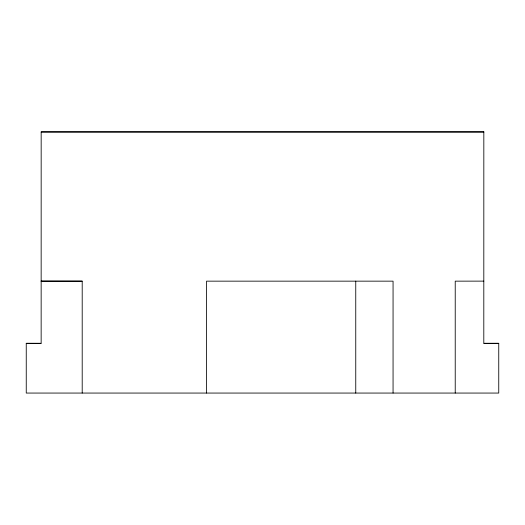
<?xml version="1.0" encoding="UTF-8"?>
<svg xmlns="http://www.w3.org/2000/svg" width="525" height="525" viewBox="0 0 525 525"><rect width="100%" height="100%" fill="white"/><g stroke="black" fill="none" stroke-linecap="round" stroke-linejoin="round"><path stroke-width="0.79" d="M484.011 343.324L498.75 343.324L498.75 393.061L26.25 393.061L26.25 343.324L41.147 343.357L41.173 131.946L483.827 131.946L41.173 131.946M82.202 393.061L82.202 281.151L41.153 281.124L82.202 281.151M455.227 393.061L455.227 281.151L483.814 281.124M483.827 131.946L483.801 343.343L498.75 343.324M26.25 343.324L40.989 343.324M393.061 393.061L393.061 281.157L206.548 281.151L206.548 393.061M355.753 281.151L355.76 393.061"/></g></svg>
